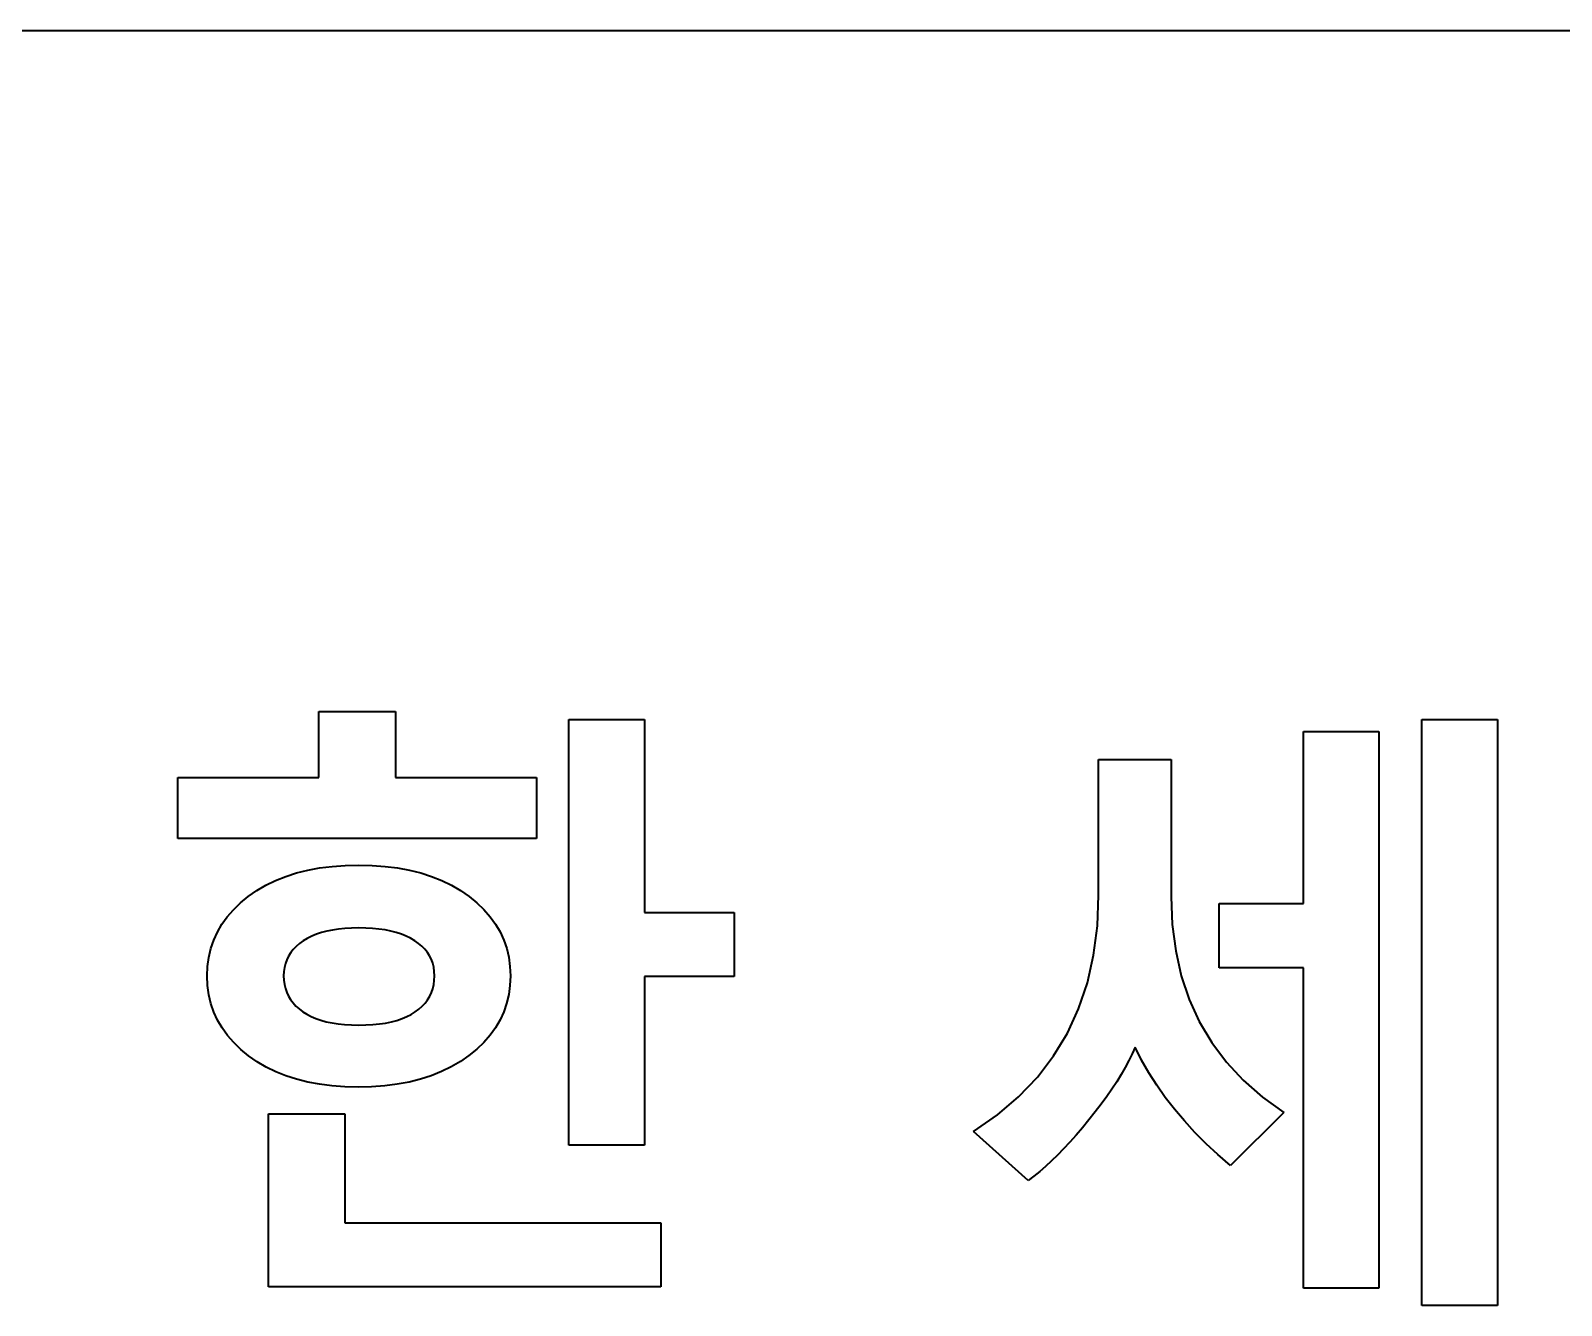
# Model space of a CAD drawing. Extents: x 480 to 710, y 306 to 536.
# Drawn here: x 594.5 to 652.7, y 487 to 535.5 of the extents above; entities that cross this region are included whole.
import ezdxf

# ---------------------------------------------------------------- set-up
doc = ezdxf.new("R2010")
doc.units = 0

msp = doc.modelspace()

# ---------------------------------------------------------------- linework, layer by layer
at = {"color": 7, "lineweight": 35}
for p, q in [((487.5, 535.5), (701.5, 535.5)), ((647.436157, 487.014648), (647.436157, 509.29248)), ((650.311829, 509.29248), (650.311829, 487.014648)), ((645.796204, 508.842102), (645.796204, 487.672913))]:
    msp.add_line(p, q, dxfattribs=at)
at = {"color": 7, "lineweight": 35, "ltscale": 0.062653}
for p, q in [((605.467407, 507.098206), (605.467407, 509.604309)), ((608.377686, 509.604309), (608.377686, 507.098206))]:
    msp.add_line(p, q, dxfattribs=at)
at = {"color": 7, "lineweight": 35, "ltscale": 0.072757}
for p, q in [((605.467407, 509.604309), (608.377686, 509.604309)), ((603.550293, 494.302002), (606.460571, 494.302002))]:
    msp.add_line(p, q, dxfattribs=at)
at = {"color": 7, "lineweight": 35, "ltscale": 0.4045}
msp.add_line((614.983704, 493.112488), (614.983704, 509.29248), dxfattribs=at)
at = {"color": 7, "lineweight": 35, "ltscale": 0.071892}
for p, q in [((614.983704, 509.29248), (617.859375, 509.29248)), ((647.436157, 509.29248), (650.311829, 509.29248)), ((617.859375, 493.112488), (614.983704, 493.112488)), ((650.311829, 487.014648), (647.436157, 487.014648))]:
    msp.add_line(p, q, dxfattribs=at)
at = {"color": 7, "lineweight": 35, "ltscale": 0.183339}
msp.add_line((617.859375, 509.29248), (617.859375, 501.958923), dxfattribs=at)
at = {"color": 7, "lineweight": 35, "ltscale": 0.163706}
msp.add_line((642.932068, 502.293854), (642.932068, 508.842102), dxfattribs=at)
at = {"color": 7, "lineweight": 35, "ltscale": 0.071603}
for p, q in [((642.932068, 508.842102), (645.796204, 508.842102)), ((645.796204, 487.672913), (642.932068, 487.672913))]:
    msp.add_line(p, q, dxfattribs=at)
at = {"color": 7, "lineweight": 35, "ltscale": 0.12906}
msp.add_line((635.136536, 502.617218), (635.136536, 507.779602), dxfattribs=at)
at = {"color": 7, "lineweight": 35, "ltscale": 0.069005}
msp.add_line((635.136536, 507.779602), (637.896729, 507.779602), dxfattribs=at)
at = {"color": 7, "lineweight": 35, "ltscale": 0.130792}
msp.add_line((637.896729, 507.779602), (637.896729, 502.547913), dxfattribs=at)
at = {"color": 7, "lineweight": 35, "ltscale": 0.134256}
msp.add_line((600.097168, 507.098206), (605.467407, 507.098206), dxfattribs=at)
at = {"color": 7, "lineweight": 35, "ltscale": 0.058034}
for p, q in [((600.097168, 504.776855), (600.097168, 507.098206)), ((613.747986, 507.098206), (613.747986, 504.776855))]:
    msp.add_line(p, q, dxfattribs=at)
at = {"color": 7, "lineweight": 35, "ltscale": 0.134258}
msp.add_line((608.377686, 507.098206), (613.747986, 507.098206), dxfattribs=at)
at = {"color": 7, "lineweight": 35, "ltscale": 0.34127}
msp.add_line((613.747986, 504.776855), (600.097168, 504.776855), dxfattribs=at)
at = {"color": 7, "lineweight": 35, "ltscale": 0.010443}
msp.add_line((603.817322, 503.174866), (604.205078, 503.330261), dxfattribs=at)
at = {"color": 7, "lineweight": 35, "ltscale": 0.010743}
msp.add_line((604.205078, 503.330261), (604.614197, 503.461731), dxfattribs=at)
at = {"color": 7, "lineweight": 35, "ltscale": 0.011093}
msp.add_line((604.614197, 503.461731), (605.044678, 503.569336), dxfattribs=at)
at = {"color": 7, "lineweight": 35, "ltscale": 0.01149}
msp.add_line((605.044678, 503.569336), (605.496582, 503.652985), dxfattribs=at)
at = {"color": 7, "lineweight": 35, "ltscale": 0.011924}
msp.add_line((605.496582, 503.652985), (605.969788, 503.712769), dxfattribs=at)
at = {"color": 7, "lineweight": 35, "ltscale": 0.012397}
msp.add_line((605.969788, 503.712769), (606.464355, 503.748596), dxfattribs=at)
at = {"color": 7, "lineweight": 35, "ltscale": 0.012902}
msp.add_line((606.464355, 503.748596), (606.980286, 503.760559), dxfattribs=at)
at = {"color": 7, "lineweight": 35, "ltscale": 0.012903}
msp.add_line((606.980286, 503.760559), (607.496277, 503.748657), dxfattribs=at)
at = {"color": 7, "lineweight": 35, "ltscale": 0.012402}
msp.add_line((607.496277, 503.748657), (607.991089, 503.712982), dxfattribs=at)
at = {"color": 7, "lineweight": 35, "ltscale": 0.011929}
msp.add_line((607.991089, 503.712982), (608.464539, 503.653503), dxfattribs=at)
at = {"color": 7, "lineweight": 35, "ltscale": 0.011497}
msp.add_line((608.464539, 503.653503), (608.916809, 503.570251), dxfattribs=at)
at = {"color": 7, "lineweight": 35, "ltscale": 0.011103}
msp.add_line((608.916809, 503.570251), (609.347839, 503.463196), dxfattribs=at)
at = {"color": 7, "lineweight": 35, "ltscale": 0.010753}
msp.add_line((609.347839, 503.463196), (609.757568, 503.332336), dxfattribs=at)
at = {"color": 7, "lineweight": 35, "ltscale": 0.010455}
msp.add_line((609.757568, 503.332336), (610.146118, 503.177673), dxfattribs=at)
at = {"color": 7, "lineweight": 35, "ltscale": 0.009885}
msp.add_line((602.782288, 502.565247), (603.105957, 502.792358), dxfattribs=at)
at = {"color": 7, "lineweight": 35, "ltscale": 0.010009}
msp.add_line((603.105957, 502.792358), (603.450928, 502.995544), dxfattribs=at)
at = {"color": 7, "lineweight": 35, "ltscale": 0.010198}
msp.add_line((603.450928, 502.995544), (603.817322, 503.174866), dxfattribs=at)
at = {"color": 7, "lineweight": 35, "ltscale": 0.010207}
msp.add_line((610.146118, 503.177673), (610.513367, 502.999268), dxfattribs=at)
at = {"color": 7, "lineweight": 35, "ltscale": 0.010019}
msp.add_line((610.513367, 502.999268), (610.859375, 502.797058), dxfattribs=at)
at = {"color": 7, "lineweight": 35, "ltscale": 0.009891}
msp.add_line((610.859375, 502.797058), (611.184082, 502.571045), dxfattribs=at)
at = {"color": 7, "lineweight": 35, "ltscale": 0.008955}
msp.add_line((601.984192, 501.791412), (602.218933, 502.061951), dxfattribs=at)
at = {"color": 7, "lineweight": 35, "ltscale": 0.009263}
msp.add_line((602.218933, 502.061951), (602.484924, 502.319885), dxfattribs=at)
at = {"color": 7, "lineweight": 35, "ltscale": 0.009638}
msp.add_line((602.484924, 502.319885), (602.782288, 502.565247), dxfattribs=at)
at = {"color": 7, "lineweight": 35, "ltscale": 0.009644}
for p, q in [((611.184082, 502.571045), (611.482544, 502.32666)), ((635.006958, 494.373047), (634.766968, 494.071045))]:
    msp.add_line(p, q, dxfattribs=at)
at = {"color": 7, "lineweight": 35, "ltscale": 0.00927}
msp.add_line((611.482544, 502.32666), (611.749512, 502.069336), dxfattribs=at)
at = {"color": 7, "lineweight": 35, "ltscale": 0.008963}
msp.add_line((611.749512, 502.069336), (611.985107, 501.799103), dxfattribs=at)
at = {"color": 7, "lineweight": 35, "ltscale": 0.029294}
msp.add_line((635.088989, 501.446411), (635.136536, 502.617218), dxfattribs=at)
at = {"color": 7, "lineweight": 35, "ltscale": 0.02629}
msp.add_line((637.896729, 502.547913), (637.939575, 501.497192), dxfattribs=at)
at = {"color": 7, "lineweight": 35, "ltscale": 0.060921}
for p, q in [((639.721436, 499.857025), (639.721436, 502.293854)), ((621.266296, 501.958923), (621.266296, 499.522095)), ((618.483032, 490.155945), (618.483032, 487.719116))]:
    msp.add_line(p, q, dxfattribs=at)
at = {"color": 7, "lineweight": 35, "ltscale": 0.080266}
for p, q in [((639.721436, 502.293854), (642.932068, 502.293854)), ((642.932068, 499.857025), (639.721436, 499.857025))]:
    msp.add_line(p, q, dxfattribs=at)
at = {"color": 7, "lineweight": 35, "ltscale": 0.008554}
msp.add_line((601.608643, 501.212585), (601.780762, 501.508301), dxfattribs=at)
at = {"color": 7, "lineweight": 35, "ltscale": 0.008716}
msp.add_line((601.780762, 501.508301), (601.984192, 501.791412), dxfattribs=at)
at = {"color": 7, "lineweight": 35, "ltscale": 0.008728}
msp.add_line((611.985107, 501.799103), (612.189331, 501.51593), dxfattribs=at)
at = {"color": 7, "lineweight": 35, "ltscale": 0.008571}
msp.add_line((612.189331, 501.51593), (612.362061, 501.219788), dxfattribs=at)
at = {"color": 7, "lineweight": 35, "ltscale": 0.085173}
for p, q in [((617.859375, 501.958923), (621.266296, 501.958923)), ((621.266296, 499.522095), (617.859375, 499.522095))]:
    msp.add_line(p, q, dxfattribs=at)
at = {"color": 7, "lineweight": 35, "ltscale": 0.025191}
msp.add_line((637.939575, 501.497192), (638.068115, 500.497772), dxfattribs=at)
at = {"color": 7, "lineweight": 35, "ltscale": 0.008477}
msp.add_line((601.358215, 500.583405), (601.467773, 500.904297), dxfattribs=at)
at = {"color": 7, "lineweight": 35, "ltscale": 0.008474}
msp.add_line((601.467773, 500.904297), (601.608643, 501.212585), dxfattribs=at)
at = {"color": 7, "lineweight": 35, "ltscale": 0.004526}
msp.add_line((605.027771, 500.972351), (604.87262, 500.879089), dxfattribs=at)
at = {"color": 7, "lineweight": 35, "ltscale": 0.00468}
msp.add_line((605.195313, 501.055817), (605.027771, 500.972351), dxfattribs=at)
at = {"color": 7, "lineweight": 35, "ltscale": 0.004859}
msp.add_line((605.375183, 501.129425), (605.195313, 501.055817), dxfattribs=at)
at = {"color": 7, "lineweight": 35, "ltscale": 0.005063}
msp.add_line((605.567383, 501.193237), (605.375183, 501.129425), dxfattribs=at)
at = {"color": 7, "lineweight": 35, "ltscale": 0.00529}
msp.add_line((605.771973, 501.247253), (605.567383, 501.193237), dxfattribs=at)
at = {"color": 7, "lineweight": 35, "ltscale": 0.005536}
msp.add_line((605.988953, 501.291412), (605.771973, 501.247253), dxfattribs=at)
at = {"color": 7, "lineweight": 35, "ltscale": 0.005797}
msp.add_line((606.218262, 501.325745), (605.988953, 501.291412), dxfattribs=at)
at = {"color": 7, "lineweight": 35, "ltscale": 0.006072}
msp.add_line((606.4599, 501.350311), (606.218262, 501.325745), dxfattribs=at)
at = {"color": 7, "lineweight": 35, "ltscale": 0.006361}
msp.add_line((606.713928, 501.365051), (606.4599, 501.350311), dxfattribs=at)
at = {"color": 7, "lineweight": 35, "ltscale": 0.00666}
msp.add_line((606.980286, 501.369934), (606.713928, 501.365051), dxfattribs=at)
at = {"color": 7, "lineweight": 35, "ltscale": 0.006771}
msp.add_line((607.251099, 501.365082), (606.980286, 501.369934), dxfattribs=at)
at = {"color": 7, "lineweight": 35, "ltscale": 0.006463}
msp.add_line((607.509216, 501.350525), (607.251099, 501.365082), dxfattribs=at)
at = {"color": 7, "lineweight": 35, "ltscale": 0.006165}
msp.add_line((607.754639, 501.326294), (607.509216, 501.350525), dxfattribs=at)
at = {"color": 7, "lineweight": 35, "ltscale": 0.00588}
msp.add_line((607.987366, 501.292328), (607.754639, 501.326294), dxfattribs=at)
at = {"color": 7, "lineweight": 35, "ltscale": 0.005608}
msp.add_line((608.207397, 501.248657), (607.987366, 501.292328), dxfattribs=at)
at = {"color": 7, "lineweight": 35, "ltscale": 0.005351}
msp.add_line((608.414673, 501.195313), (608.207397, 501.248657), dxfattribs=at)
at = {"color": 7, "lineweight": 35, "ltscale": 0.005114}
msp.add_line((608.609253, 501.132263), (608.414673, 501.195313), dxfattribs=at)
at = {"color": 7, "lineweight": 35, "ltscale": 0.004897}
msp.add_line((608.791138, 501.059509), (608.609253, 501.132263), dxfattribs=at)
at = {"color": 7, "lineweight": 35, "ltscale": 0.004707}
msp.add_line((608.960388, 500.977051), (608.791138, 501.059509), dxfattribs=at)
at = {"color": 7, "lineweight": 35, "ltscale": 0.004539}
msp.add_line((609.116821, 500.884888), (608.960388, 500.977051), dxfattribs=at)
at = {"color": 7, "lineweight": 35, "ltscale": 0.008496}
msp.add_line((612.362061, 501.219788), (612.503479, 500.910767), dxfattribs=at)
at = {"color": 7, "lineweight": 35, "ltscale": 0.008506}
msp.add_line((612.503479, 500.910767), (612.613403, 500.588776), dxfattribs=at)
at = {"color": 7, "lineweight": 35, "ltscale": 0.027987}
msp.add_line((634.946228, 500.33606), (635.088989, 501.446411), dxfattribs=at)
at = {"color": 7, "lineweight": 35, "ltscale": 0.008563}
msp.add_line((601.279968, 500.249939), (601.358215, 500.583405), dxfattribs=at)
at = {"color": 7, "lineweight": 35, "ltscale": 0.003838}
msp.add_line((604.395874, 500.430084), (604.313965, 500.300232), dxfattribs=at)
at = {"color": 7, "lineweight": 35, "ltscale": 0.003911}
for p, q in [((604.492737, 500.552917), (604.395874, 500.430084)), ((609.750183, 498.910461), (609.801514, 499.058258))]:
    msp.add_line(p, q, dxfattribs=at)
at = {"color": 7, "lineweight": 35, "ltscale": 0.004023}
msp.add_line((604.604492, 500.668701), (604.492737, 500.552917), dxfattribs=at)
at = {"color": 7, "lineweight": 35, "ltscale": 0.004171}
for p, q in [((604.731079, 500.777405), (604.604492, 500.668701)), ((604.593384, 498.399567), (604.717041, 498.287537))]:
    msp.add_line(p, q, dxfattribs=at)
at = {"color": 7, "lineweight": 35, "ltscale": 0.004357}
msp.add_line((604.87262, 500.879089), (604.731079, 500.777405), dxfattribs=at)
at = {"color": 7, "lineweight": 35, "ltscale": 0.004365}
msp.add_line((609.25946, 500.78418), (609.116821, 500.884888), dxfattribs=at)
at = {"color": 7, "lineweight": 35, "ltscale": 0.004181}
msp.add_line((609.387085, 500.676086), (609.25946, 500.78418), dxfattribs=at)
at = {"color": 7, "lineweight": 35, "ltscale": 0.004032}
msp.add_line((609.499695, 500.560608), (609.387085, 500.676086), dxfattribs=at)
at = {"color": 7, "lineweight": 35, "ltscale": 0.003923}
msp.add_line((609.59729, 500.437714), (609.499695, 500.560608), dxfattribs=at)
at = {"color": 7, "lineweight": 35, "ltscale": 0.003856}
msp.add_line((609.679871, 500.307434), (609.59729, 500.437714), dxfattribs=at)
at = {"color": 7, "lineweight": 35, "ltscale": 0.0086}
for p, q in [((612.613403, 500.588776), (612.691895, 500.253845)), ((601.784912, 497.564819), (601.611511, 497.861938))]:
    msp.add_line(p, q, dxfattribs=at)
at = {"color": 7, "lineweight": 35, "ltscale": 0.02691}
msp.add_line((634.708313, 499.286285), (634.946228, 500.33606), dxfattribs=at)
at = {"color": 7, "lineweight": 35, "ltscale": 0.024301}
msp.add_line((638.068115, 500.497772), (638.282349, 499.549622), dxfattribs=at)
at = {"color": 7, "lineweight": 35, "ltscale": 0.008975}
msp.add_line((601.217407, 499.545227), (601.233032, 499.90387), dxfattribs=at)
at = {"color": 7, "lineweight": 35, "ltscale": 0.008731}
msp.add_line((601.233032, 499.90387), (601.279968, 500.249939), dxfattribs=at)
at = {"color": 7, "lineweight": 35, "ltscale": 0.003991}
msp.add_line((604.157532, 499.868347), (604.135132, 499.710297), dxfattribs=at)
at = {"color": 7, "lineweight": 35, "ltscale": 0.003888}
msp.add_line((604.194763, 500.019348), (604.157532, 499.868347), dxfattribs=at)
at = {"color": 7, "lineweight": 35, "ltscale": 0.003828}
msp.add_line((604.246887, 500.16333), (604.194763, 500.019348), dxfattribs=at)
at = {"color": 7, "lineweight": 35, "ltscale": 0.003811}
msp.add_line((604.313965, 500.300232), (604.246887, 500.16333), dxfattribs=at)
at = {"color": 7, "lineweight": 35, "ltscale": 0.003834}
msp.add_line((609.747437, 500.169769), (609.679871, 500.307434), dxfattribs=at)
at = {"color": 7, "lineweight": 35, "ltscale": 0.003857}
for p, q in [((609.799988, 500.024719), (609.747437, 500.169769)), ((604.244141, 498.916931), (604.309631, 498.777222))]:
    msp.add_line(p, q, dxfattribs=at)
at = {"color": 7, "lineweight": 35, "ltscale": 0.003925}
msp.add_line((609.837524, 499.872284), (609.799988, 500.024719), dxfattribs=at)
at = {"color": 7, "lineweight": 35, "ltscale": 0.004036}
msp.add_line((609.859985, 499.712433), (609.837524, 499.872284), dxfattribs=at)
at = {"color": 7, "lineweight": 35, "ltscale": 0.008775}
msp.add_line((612.691895, 500.253845), (612.739014, 499.906006), dxfattribs=at)
at = {"color": 7, "lineweight": 35, "ltscale": 0.009028}
msp.add_line((612.739014, 499.906006), (612.754761, 499.545227), dxfattribs=at)
at = {"color": 7, "lineweight": 35, "ltscale": 0.304603}
msp.add_line((642.932068, 487.672913), (642.932068, 499.857025), dxfattribs=at)
at = {"color": 7, "lineweight": 35, "ltscale": 0.009084}
msp.add_line((601.233154, 499.18222), (601.217407, 499.545227), dxfattribs=at)
at = {"color": 7, "lineweight": 35, "ltscale": 0.008825}
msp.add_line((601.280457, 498.832397), (601.233154, 499.18222), dxfattribs=at)
at = {"color": 7, "lineweight": 35, "ltscale": 0.004131}
msp.add_line((604.135132, 499.710297), (604.127686, 499.545227), dxfattribs=at)
at = {"color": 7, "lineweight": 35, "ltscale": 0.004191}
msp.add_line((604.127686, 499.545227), (604.13501, 499.377747), dxfattribs=at)
at = {"color": 7, "lineweight": 35, "ltscale": 0.00405}
msp.add_line((604.13501, 499.377747), (604.156799, 499.217224), dxfattribs=at)
at = {"color": 7, "lineweight": 35, "ltscale": 0.003946}
msp.add_line((604.156799, 499.217224), (604.193176, 499.063629), dxfattribs=at)
at = {"color": 7, "lineweight": 35, "ltscale": 0.003983}
msp.add_line((609.801514, 499.058258), (609.838196, 499.213318), dxfattribs=at)
at = {"color": 7, "lineweight": 35, "ltscale": 0.004095}
msp.add_line((609.838196, 499.213318), (609.860229, 499.37561), dxfattribs=at)
at = {"color": 7, "lineweight": 35, "ltscale": 0.004184}
msp.add_line((609.867554, 499.545227), (609.859985, 499.712433), dxfattribs=at)
at = {"color": 7, "lineweight": 35, "ltscale": 0.004244}
msp.add_line((609.860229, 499.37561), (609.867554, 499.545227), dxfattribs=at)
at = {"color": 7, "lineweight": 35, "ltscale": 0.008781}
msp.add_line((612.739014, 499.184357), (612.691711, 498.836334), dxfattribs=at)
at = {"color": 7, "lineweight": 35, "ltscale": 0.00903}
msp.add_line((612.754761, 499.545227), (612.739014, 499.184357), dxfattribs=at)
at = {"color": 7, "lineweight": 35, "ltscale": 0.16024}
msp.add_line((617.859375, 499.522095), (617.859375, 493.112488), dxfattribs=at)
at = {"color": 7, "lineweight": 35, "ltscale": 0.026096}
msp.add_line((634.375244, 498.296997), (634.708313, 499.286285), dxfattribs=at)
at = {"color": 7, "lineweight": 35, "ltscale": 0.023643}
msp.add_line((638.282349, 499.549622), (638.582275, 498.65271), dxfattribs=at)
at = {"color": 7, "lineweight": 35, "ltscale": 0.008643}
msp.add_line((601.359253, 498.495758), (601.280457, 498.832397), dxfattribs=at)
at = {"color": 7, "lineweight": 35, "ltscale": 0.003882}
msp.add_line((604.193176, 499.063629), (604.244141, 498.916931), dxfattribs=at)
at = {"color": 7, "lineweight": 35, "ltscale": 0.003876}
msp.add_line((604.309631, 498.777222), (604.389648, 498.644409), dxfattribs=at)
at = {"color": 7, "lineweight": 35, "ltscale": 0.003937}
msp.add_line((604.389648, 498.644409), (604.484253, 498.518494), dxfattribs=at)
at = {"color": 7, "lineweight": 35, "ltscale": 0.003949}
msp.add_line((609.508179, 498.510834), (609.603516, 498.63678), dxfattribs=at)
at = {"color": 7, "lineweight": 35, "ltscale": 0.003894}
msp.add_line((609.603516, 498.63678), (609.684204, 498.769989), dxfattribs=at)
at = {"color": 7, "lineweight": 35, "ltscale": 0.00388}
msp.add_line((609.684204, 498.769989), (609.750183, 498.910461), dxfattribs=at)
at = {"color": 7, "lineweight": 35, "ltscale": 0.008609}
msp.add_line((612.691711, 498.836334), (612.612854, 498.501129), dxfattribs=at)
at = {"color": 7, "lineweight": 35, "ltscale": 0.023235}
msp.add_line((638.582275, 498.65271), (638.967896, 497.807098), dxfattribs=at)
at = {"color": 7, "lineweight": 35, "ltscale": 0.008545}
msp.add_line((601.469604, 498.172272), (601.359253, 498.495758), dxfattribs=at)
at = {"color": 7, "lineweight": 35, "ltscale": 0.008531}
msp.add_line((601.611511, 497.861938), (601.469604, 498.172272), dxfattribs=at)
at = {"color": 7, "lineweight": 35, "ltscale": 0.004035}
msp.add_line((604.484253, 498.518494), (604.593384, 498.399567), dxfattribs=at)
at = {"color": 7, "lineweight": 35, "ltscale": 0.004342}
msp.add_line((604.717041, 498.287537), (604.855286, 498.182434), dxfattribs=at)
at = {"color": 7, "lineweight": 35, "ltscale": 0.004507}
msp.add_line((604.855286, 498.182434), (605.007507, 498.085876), dxfattribs=at)
at = {"color": 7, "lineweight": 35, "ltscale": 0.004669}
msp.add_line((605.007507, 498.085876), (605.173096, 497.999512), dxfattribs=at)
at = {"color": 7, "lineweight": 35, "ltscale": 0.004864}
msp.add_line((605.173096, 497.999512), (605.352112, 497.923279), dxfattribs=at)
at = {"color": 7, "lineweight": 35, "ltscale": 0.004902}
msp.add_line((608.632324, 497.920471), (608.813354, 497.995789), dxfattribs=at)
at = {"color": 7, "lineweight": 35, "ltscale": 0.004696}
msp.add_line((608.813354, 497.995789), (608.980652, 498.081207), dxfattribs=at)
at = {"color": 7, "lineweight": 35, "ltscale": 0.004519}
msp.add_line((608.980652, 498.081207), (609.134155, 498.176666), dxfattribs=at)
at = {"color": 7, "lineweight": 35, "ltscale": 0.004348}
msp.add_line((609.134155, 498.176666), (609.273499, 498.280762), dxfattribs=at)
at = {"color": 7, "lineweight": 35, "ltscale": 0.00418}
msp.add_line((609.273499, 498.280762), (609.398193, 498.392151), dxfattribs=at)
at = {"color": 7, "lineweight": 35, "ltscale": 0.004045}
msp.add_line((609.398193, 498.392151), (609.508179, 498.510834), dxfattribs=at)
at = {"color": 7, "lineweight": 35, "ltscale": 0.008514}
msp.add_line((612.502563, 498.178741), (612.360657, 497.869171), dxfattribs=at)
at = {"color": 7, "lineweight": 35, "ltscale": 0.008518}
msp.add_line((612.612854, 498.501129), (612.502563, 498.178741), dxfattribs=at)
at = {"color": 7, "lineweight": 35, "ltscale": 0.025568}
msp.add_line((633.947021, 497.368225), (634.375244, 498.296997), dxfattribs=at)
at = {"color": 7, "lineweight": 35, "ltscale": 0.008756}
msp.add_line((601.989868, 497.280823), (601.784912, 497.564819), dxfattribs=at)
at = {"color": 7, "lineweight": 35, "ltscale": 0.005086}
msp.add_line((605.352112, 497.923279), (605.544556, 497.857239), dxfattribs=at)
at = {"color": 7, "lineweight": 35, "ltscale": 0.005332}
msp.add_line((605.544556, 497.857239), (605.750366, 497.801331), dxfattribs=at)
at = {"color": 7, "lineweight": 35, "ltscale": 0.005598}
msp.add_line((605.750366, 497.801331), (605.969543, 497.755585), dxfattribs=at)
at = {"color": 7, "lineweight": 35, "ltscale": 0.005883}
msp.add_line((605.969543, 497.755585), (606.202148, 497.720032), dxfattribs=at)
at = {"color": 7, "lineweight": 35, "ltscale": 0.006182}
msp.add_line((606.202148, 497.720032), (606.44812, 497.694611), dxfattribs=at)
at = {"color": 7, "lineweight": 35, "ltscale": 0.006496}
msp.add_line((606.44812, 497.694611), (606.70752, 497.679382), dxfattribs=at)
at = {"color": 7, "lineweight": 35, "ltscale": 0.00682}
msp.add_line((606.70752, 497.679382), (606.980286, 497.674286), dxfattribs=at)
at = {"color": 7, "lineweight": 35, "ltscale": 0.006932}
msp.add_line((606.980286, 497.674286), (607.257507, 497.679321), dxfattribs=at)
at = {"color": 7, "lineweight": 35, "ltscale": 0.006598}
msp.add_line((607.257507, 497.679321), (607.520996, 497.694397), dxfattribs=at)
at = {"color": 7, "lineweight": 35, "ltscale": 0.006275}
msp.add_line((607.520996, 497.694397), (607.770752, 497.719482), dxfattribs=at)
at = {"color": 7, "lineweight": 35, "ltscale": 0.005966}
msp.add_line((607.770752, 497.719482), (608.006775, 497.754669), dxfattribs=at)
at = {"color": 7, "lineweight": 35, "ltscale": 0.005669}
msp.add_line((608.006775, 497.754669), (608.229004, 497.799866), dxfattribs=at)
at = {"color": 7, "lineweight": 35, "ltscale": 0.005394}
msp.add_line((608.229004, 497.799866), (608.437561, 497.855164), dxfattribs=at)
at = {"color": 7, "lineweight": 35, "ltscale": 0.005136}
msp.add_line((608.437561, 497.855164), (608.632324, 497.920471), dxfattribs=at)
at = {"color": 7, "lineweight": 35, "ltscale": 0.008755}
msp.add_line((612.187256, 497.572449), (611.9823, 497.288513), dxfattribs=at)
at = {"color": 7, "lineweight": 35, "ltscale": 0.008592}
msp.add_line((612.360657, 497.869171), (612.187256, 497.572449), dxfattribs=at)
at = {"color": 7, "lineweight": 35, "ltscale": 0.023091}
msp.add_line((638.967896, 497.807098), (639.439209, 497.012756), dxfattribs=at)
at = {"color": 7, "lineweight": 35, "ltscale": 0.008988}
msp.add_line((602.226318, 497.01001), (601.989868, 497.280823), dxfattribs=at)
at = {"color": 7, "lineweight": 35, "ltscale": 0.009295}
msp.add_line((602.494324, 496.752319), (602.226318, 497.01001), dxfattribs=at)
at = {"color": 7, "lineweight": 35, "ltscale": 0.009305}
msp.add_line((611.74585, 497.017395), (611.477844, 496.759094), dxfattribs=at)
at = {"color": 7, "lineweight": 35, "ltscale": 0.008994}
msp.add_line((611.9823, 497.288513), (611.74585, 497.017395), dxfattribs=at)
at = {"color": 7, "lineweight": 35, "ltscale": 0.025345}
msp.add_line((633.423584, 496.5), (633.947021, 497.368225), dxfattribs=at)
at = {"color": 7, "lineweight": 35, "ltscale": 0.006841}
msp.add_line((636.5224, 496.831238), (636.411316, 496.581177), dxfattribs=at)
at = {"color": 7, "lineweight": 35, "ltscale": 0.013753}
msp.add_line((636.772827, 496.341431), (636.5224, 496.831238), dxfattribs=at)
at = {"color": 7, "lineweight": 35, "ltscale": 0.023216}
msp.add_line((639.439209, 497.012756), (639.996216, 496.269714), dxfattribs=at)
at = {"color": 7, "lineweight": 35, "ltscale": 0.009665}
msp.add_line((602.793823, 496.507843), (602.494324, 496.752319), dxfattribs=at)
at = {"color": 7, "lineweight": 35, "ltscale": 0.009904}
msp.add_line((603.119202, 496.28183), (602.793823, 496.507843), dxfattribs=at)
at = {"color": 7, "lineweight": 35, "ltscale": 0.01001}
msp.add_line((603.464783, 496.07962), (603.119202, 496.28183), dxfattribs=at)
at = {"color": 7, "lineweight": 35, "ltscale": 0.01006}
msp.add_line((610.852356, 496.286499), (610.505005, 496.083313), dxfattribs=at)
at = {"color": 7, "lineweight": 35, "ltscale": 0.009933}
msp.add_line((611.178345, 496.513611), (610.852356, 496.286499), dxfattribs=at)
at = {"color": 7, "lineweight": 35, "ltscale": 0.009681}
msp.add_line((611.477844, 496.759094), (611.178345, 496.513611), dxfattribs=at)
at = {"color": 7, "lineweight": 35, "ltscale": 0.025434}
msp.add_line((632.805054, 495.692261), (633.423584, 496.5), dxfattribs=at)
at = {"color": 7, "lineweight": 35, "ltscale": 0.007415}
msp.add_line((636.285889, 496.325378), (636.146118, 496.063782), dxfattribs=at)
at = {"color": 7, "lineweight": 35, "ltscale": 0.007122}
msp.add_line((636.411316, 496.581177), (636.285889, 496.325378), dxfattribs=at)
at = {"color": 7, "lineweight": 35, "ltscale": 0.01385}
msp.add_line((637.048096, 495.860657), (636.772827, 496.341431), dxfattribs=at)
at = {"color": 7, "lineweight": 35, "ltscale": 0.023606}
msp.add_line((639.996216, 496.269714), (640.638916, 495.577942), dxfattribs=at)
at = {"color": 7, "lineweight": 35, "ltscale": 0.010176}
msp.add_line((603.830627, 495.901184), (603.464783, 496.07962), dxfattribs=at)
at = {"color": 7, "lineweight": 35, "ltscale": 0.010397}
msp.add_line((604.216675, 495.746521), (603.830627, 495.901184), dxfattribs=at)
at = {"color": 7, "lineweight": 35, "ltscale": 0.010668}
msp.add_line((604.622864, 495.615692), (604.216675, 495.746521), dxfattribs=at)
at = {"color": 7, "lineweight": 35, "ltscale": 0.010799}
msp.add_line((609.746277, 495.748627), (609.334839, 495.617126), dxfattribs=at)
at = {"color": 7, "lineweight": 35, "ltscale": 0.010497}
msp.add_line((610.136353, 495.903992), (609.746277, 495.748627), dxfattribs=at)
at = {"color": 7, "lineweight": 35, "ltscale": 0.010249}
msp.add_line((610.505005, 496.083313), (610.136353, 495.903992), dxfattribs=at)
at = {"color": 7, "lineweight": 35, "ltscale": 0.025833}
msp.add_line((632.091309, 494.945068), (632.805054, 495.692261), dxfattribs=at)
at = {"color": 7, "lineweight": 35, "ltscale": 0.008021}
msp.add_line((635.992065, 495.796448), (635.82373, 495.523315), dxfattribs=at)
at = {"color": 7, "lineweight": 35, "ltscale": 0.007714}
msp.add_line((636.146118, 496.063782), (635.992065, 495.796448), dxfattribs=at)
at = {"color": 7, "lineweight": 35, "ltscale": 0.013982}
msp.add_line((637.348389, 495.388855), (637.048096, 495.860657), dxfattribs=at)
at = {"color": 7, "lineweight": 35, "ltscale": 0.010992}
msp.add_line((605.049316, 495.508636), (604.622864, 495.615692), dxfattribs=at)
at = {"color": 7, "lineweight": 35, "ltscale": 0.011359}
msp.add_line((605.495972, 495.425354), (605.049316, 495.508636), dxfattribs=at)
at = {"color": 7, "lineweight": 35, "ltscale": 0.011766}
msp.add_line((605.96283, 495.365906), (605.495972, 495.425354), dxfattribs=at)
at = {"color": 7, "lineweight": 35, "ltscale": 0.012211}
msp.add_line((606.449951, 495.3302), (605.96283, 495.365906), dxfattribs=at)
at = {"color": 7, "lineweight": 35, "ltscale": 0.012685}
msp.add_line((606.957214, 495.318298), (606.449951, 495.3302), dxfattribs=at)
at = {"color": 7, "lineweight": 35, "ltscale": 0.01296}
msp.add_line((607.475464, 495.330261), (606.957214, 495.318298), dxfattribs=at)
at = {"color": 7, "lineweight": 35, "ltscale": 0.012454}
msp.add_line((607.972351, 495.366119), (607.475464, 495.330261), dxfattribs=at)
at = {"color": 7, "lineweight": 35, "ltscale": 0.011982}
msp.add_line((608.447876, 495.425903), (607.972351, 495.366119), dxfattribs=at)
at = {"color": 7, "lineweight": 35, "ltscale": 0.011545}
msp.add_line((608.902039, 495.509552), (608.447876, 495.425903), dxfattribs=at)
at = {"color": 7, "lineweight": 35, "ltscale": 0.011149}
msp.add_line((609.334839, 495.617126), (608.902039, 495.509552), dxfattribs=at)
at = {"color": 7, "lineweight": 35, "ltscale": 0.008655}
msp.add_line((635.640991, 495.244385), (635.44397, 494.959717), dxfattribs=at)
at = {"color": 7, "lineweight": 35, "ltscale": 0.008337}
msp.add_line((635.82373, 495.523315), (635.640991, 495.244385), dxfattribs=at)
at = {"color": 7, "lineweight": 35, "ltscale": 0.01414}
msp.add_line((637.673584, 494.926086), (637.348389, 495.388855), dxfattribs=at)
at = {"color": 7, "lineweight": 35, "ltscale": 0.024249}
msp.add_line((640.638916, 495.577942), (641.36731, 494.937439), dxfattribs=at)
at = {"color": 7, "lineweight": 35, "ltscale": 0.026526}
msp.add_line((631.282471, 494.258362), (632.091309, 494.945068), dxfattribs=at)
at = {"color": 7, "lineweight": 35, "ltscale": 0.00931}
msp.add_line((635.232666, 494.66925), (635.006958, 494.373047), dxfattribs=at)
at = {"color": 7, "lineweight": 35, "ltscale": 0.00898}
msp.add_line((635.44397, 494.959717), (635.232666, 494.66925), dxfattribs=at)
at = {"color": 7, "lineweight": 35, "ltscale": 0.014329}
msp.add_line((638.023804, 494.472351), (637.673584, 494.926086), dxfattribs=at)
at = {"color": 7, "lineweight": 35, "ltscale": 0.025124}
msp.add_line((641.36731, 494.937439), (642.181396, 494.348206), dxfattribs=at)
at = {"color": 7, "lineweight": 35, "ltscale": 0.164572}
msp.add_line((603.550293, 487.719116), (603.550293, 494.302002), dxfattribs=at)
at = {"color": 7, "lineweight": 35, "ltscale": 0.103651}
msp.add_line((606.460571, 494.302002), (606.460571, 490.155945), dxfattribs=at)
at = {"color": 7, "lineweight": 35, "ltscale": 0.027493}
msp.add_line((630.378418, 493.632172), (631.282471, 494.258362), dxfattribs=at)
at = {"color": 7, "lineweight": 35, "ltscale": 0.009643}
msp.add_line((634.766968, 494.071045), (634.521484, 493.773529), dxfattribs=at)
at = {"color": 7, "lineweight": 35, "ltscale": 0.014546}
msp.add_line((638.398926, 494.027588), (638.023804, 494.472351), dxfattribs=at)
at = {"color": 7, "lineweight": 35, "ltscale": 0.014788}
msp.add_line((638.79895, 493.591858), (638.398926, 494.027588), dxfattribs=at)
at = {"color": 7, "lineweight": 35, "ltscale": 0.071456}
msp.add_line((642.181396, 494.348206), (640.148804, 492.338684), dxfattribs=at)
at = {"color": 7, "lineweight": 35, "ltscale": 0.069919}
msp.add_line((632.457214, 491.76123), (630.378418, 493.632172), dxfattribs=at)
at = {"color": 7, "lineweight": 35, "ltscale": 0.008977}
msp.add_line((634.279175, 493.490814), (634.0401, 493.22287), dxfattribs=at)
at = {"color": 7, "lineweight": 35, "ltscale": 0.009309}
msp.add_line((634.521484, 493.773529), (634.279175, 493.490814), dxfattribs=at)
at = {"color": 7, "lineweight": 35, "ltscale": 0.015056}
msp.add_line((639.223938, 493.165131), (638.79895, 493.591858), dxfattribs=at)
at = {"color": 7, "lineweight": 35, "ltscale": 0.008326}
msp.add_line((633.80426, 492.969727), (633.571655, 492.731354), dxfattribs=at)
at = {"color": 7, "lineweight": 35, "ltscale": 0.008649}
msp.add_line((634.0401, 493.22287), (633.80426, 492.969727), dxfattribs=at)
at = {"color": 7, "lineweight": 35, "ltscale": 0.015349}
msp.add_line((639.673889, 492.747406), (639.223938, 493.165131), dxfattribs=at)
at = {"color": 7, "lineweight": 35, "ltscale": 0.015664}
msp.add_line((640.148804, 492.338684), (639.673889, 492.747406), dxfattribs=at)
at = {"color": 7, "lineweight": 35, "ltscale": 0.007388}
msp.add_line((633.116211, 492.29895), (632.893311, 492.104919), dxfattribs=at)
at = {"color": 7, "lineweight": 35, "ltscale": 0.007694}
msp.add_line((633.342285, 492.507751), (633.116211, 492.29895), dxfattribs=at)
at = {"color": 7, "lineweight": 35, "ltscale": 0.008008}
msp.add_line((633.571655, 492.731354), (633.342285, 492.507751), dxfattribs=at)
at = {"color": 7, "lineweight": 35, "ltscale": 0.006796}
msp.add_line((632.673645, 491.92572), (632.457214, 491.76123), dxfattribs=at)
at = {"color": 7, "lineweight": 35, "ltscale": 0.007087}
msp.add_line((632.893311, 492.104919), (632.673645, 491.92572), dxfattribs=at)
at = {"color": 7, "lineweight": 35, "ltscale": 0.300562}
msp.add_line((606.460571, 490.155945), (618.483032, 490.155945), dxfattribs=at)
at = {"color": 7, "lineweight": 35, "ltscale": 0.373318}
msp.add_line((618.483032, 487.719116), (603.550293, 487.719116), dxfattribs=at)

doc.saveas('drawing.dxf')
